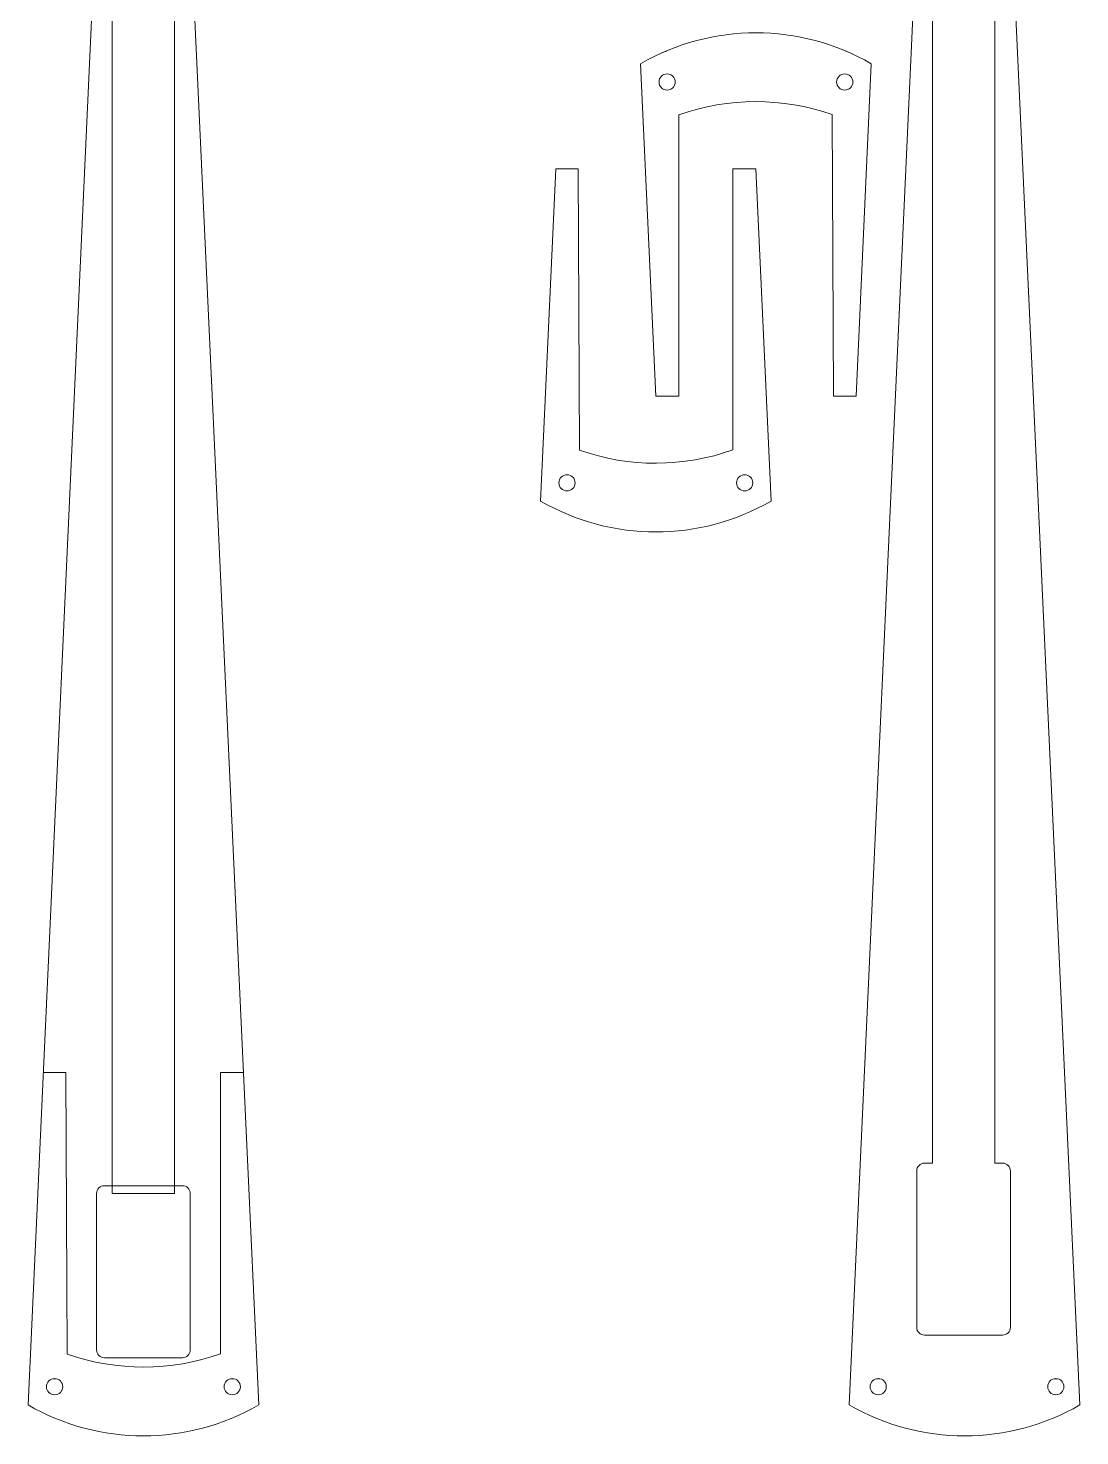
# Model space of a CAD drawing. Header units: centimetres. Extents: x 11 to 54, y -60 to 60.
# Drawn here: x 11.4 to 54.2, y -59.8 to -2.5 of the extents above; entities that cross this region are included whole.
import ezdxf

# ---------------------------------------------------------------- set-up
doc = ezdxf.new("R2010")
doc.units = ezdxf.units.CM
doc.header["$LTSCALE"] = 0.1
doc.layers.add('None', color=7, linetype='Continuous', lineweight=5)

msp = doc.modelspace()

# ---------------------------------------------------------------- linework, layer by layer
at = {"layer": 'None', "color": 7, "linetype": 'Continuous', "lineweight": 5}
for p, q in [((11.369, -58.522), (14.048, 0.087)), ((20.752, -58.522), (18.048, 0.087)), ((11.987, -45), (12.905, -45)), ((12.905, -45), (12.96, -56.452)), ((20.128, -45), (19.2, -45)), ((19.2, -45), (19.2, -56.439))]:
    msp.add_line(p, q, dxfattribs=at)
at = {"layer": 'None', "color": 7, "linetype": 'Continuous', "lineweight": 5, "flags": 128}
msp.add_lwpolyline([(14.791, 50.087), (17.331, 50.087), (17.331, -49.913), (14.791, -49.913)], close=True, dxfattribs=at)
msp.add_lwpolyline([(14.156, -49.917, -0.414214), (14.474, -49.6), (17.649, -49.6, -0.414214), (17.966, -49.917), (17.966, -56.283, -0.414214), (17.649, -56.6), (14.474, -56.6, -0.414214), (14.156, -56.283)], format="xyb", close=True, dxfattribs=at)
at = {"layer": 'None', "color": 7, "linetype": 'Continuous', "lineweight": 5}
for centre, start, end in [((16.061, -47.6), 250.6947, 289.5524), ((16.061, -50.4), 239.9885, 300.0115)]:
    msp.add_arc(centre, 9.38, start, end, dxfattribs=at)

# ---------------------------------------------------------------- wipeouts: each hides what was drawn before it
at = {"color": 255, "linetype": 'Continuous', "lineweight": 5}
for points in [[(51.343, -55.365), (51.341, -55.396), (51.336, -55.427), (51.329, -55.457), (51.318, -55.486), (51.305, -55.514), (51.289, -55.541), (51.27, -55.566), (51.25, -55.589), (51.226, -55.61), (51.201, -55.629), (51.175, -55.645), (51.147, -55.658), (51.117, -55.668), (51.087, -55.676), (51.056, -55.681), (51.025, -55.682), (47.85, -55.682), (47.788, -55.676), (47.729, -55.658), (47.674, -55.629), (47.626, -55.589), (47.586, -55.541), (47.557, -55.486), (47.539, -55.427), (47.533, -55.365), (47.533, -49), (47.534, -48.969), (47.539, -48.938), (47.546, -48.907), (47.557, -48.878), (47.57, -48.85), (47.586, -48.823), (47.605, -48.798), (47.626, -48.775), (47.649, -48.754), (47.674, -48.736), (47.7, -48.72), (47.729, -48.706), (47.758, -48.696), (47.788, -48.688), (47.819, -48.684), (47.85, -48.682), (48.168, -48.682), (48.168, 51.005), (50.708, 51.005), (50.708, -48.682), (51.025, -48.682), (51.056, -48.684), (51.087, -48.688), (51.117, -48.696), (51.147, -48.706), (51.175, -48.72), (51.201, -48.736), (51.226, -48.754), (51.25, -48.775), (51.27, -48.798), (51.289, -48.823), (51.305, -48.85), (51.318, -48.878), (51.329, -48.907), (51.336, -48.938), (51.341, -48.969), (51.343, -49)], [(41.607, -21.742), (41.338, -21.892), (41.065, -22.032), (40.788, -22.163), (40.531, -22.275), (40.531, -21.33), (40.546, -21.33), (40.563, -21.329), (40.579, -21.327), (40.595, -21.324), (40.61, -21.32), (40.626, -21.316), (40.641, -21.311), (40.657, -21.305), (40.671, -21.298), (40.686, -21.291), (40.7, -21.283), (40.714, -21.275), (40.727, -21.265), (40.74, -21.255), (40.752, -21.245), (40.764, -21.233), (40.775, -21.222), (40.785, -21.209), (40.795, -21.197), (40.805, -21.183), (40.813, -21.17), (40.821, -21.156), (40.829, -21.141), (40.835, -21.126), (40.841, -21.111), (40.846, -21.096), (40.851, -21.08), (40.854, -21.064), (40.857, -21.048), (40.859, -21.032), (40.86, -21.016), (40.86, -21), (40.86, -20.984), (40.859, -20.968), (40.857, -20.952), (40.854, -20.936), (40.851, -20.92), (40.846, -20.904), (40.841, -20.889), (40.835, -20.874), (40.829, -20.859), (40.821, -20.844), (40.813, -20.83), (40.805, -20.817), (40.795, -20.803), (40.785, -20.791), (40.775, -20.778), (40.764, -20.767), (40.752, -20.755), (40.74, -20.745), (40.727, -20.735), (40.714, -20.725), (40.7, -20.717), (40.686, -20.709), (40.671, -20.702), (40.657, -20.695), (40.641, -20.689), (40.626, -20.684), (40.61, -20.68), (40.595, -20.676), (40.579, -20.673), (40.563, -20.671), (40.546, -20.67), (40.531, -20.67), (40.531, -8.22), (40.983, -8.22)]]:
    msp.add_wipeout(points, dxfattribs=at).dxf.layer = 'None'

# ---------------------------------------------------------------- next in the draw order: linework, layer by layer
at = {"layer": 'None', "color": 7, "linetype": 'Continuous', "lineweight": 5, "flags": 128}
for points in [[(51.51, 1.014, 0.023182), (51.509, -0.839), (54.171, -58.522, -0.268056), (44.788, -58.522), (47.425, -0.83, 0.022959), (47.424, 1.005), (44.788, 58.085, -0.41598), (54.171, 58.085)], [(51.343, -55.365, -0.198912), (51.25, -55.589, -0.198912), (51.025, -55.682), (47.85, -55.682, -0.414214), (47.533, -55.365), (47.533, -49, -0.198912), (47.626, -48.775, -0.198912), (47.85, -48.682), (48.168, -48.682), (48.168, 51.005), (50.708, 51.005), (50.708, -48.682), (51.025, -48.682, -0.198912), (51.25, -48.775, -0.198912), (51.343, -49)]]:
    msp.add_lwpolyline(points, format="xyb", close=True, dxfattribs=at)

# ---------------------------------------------------------------- next in the draw order: wipeouts: each hides what was drawn before it
at = {"color": 255, "linetype": 'Continuous', "lineweight": 5}
for points in [[(40.531, -8.22), (40.531, -20.67), (40.514, -20.67), (40.498, -20.671), (40.482, -20.673), (40.466, -20.676), (40.45, -20.68), (40.434, -20.684), (40.419, -20.689), (40.404, -20.695), (40.389, -20.702), (40.375, -20.709), (40.36, -20.717), (40.347, -20.725), (40.334, -20.735), (40.321, -20.745), (40.308, -20.755), (40.297, -20.767), (40.286, -20.778), (40.275, -20.791), (40.265, -20.803), (40.256, -20.817), (40.247, -20.83), (40.239, -20.844), (40.232, -20.859), (40.225, -20.874), (40.219, -20.889), (40.214, -20.904), (40.21, -20.92), (40.206, -20.936), (40.204, -20.952), (40.202, -20.968), (40.2, -20.984), (40.2, -21), (40.2, -21.016), (40.202, -21.032), (40.204, -21.048), (40.206, -21.064), (40.21, -21.08), (40.214, -21.096), (40.219, -21.111), (40.225, -21.126), (40.232, -21.141), (40.239, -21.156), (40.247, -21.17), (40.256, -21.183), (40.265, -21.197), (40.275, -21.209), (40.286, -21.222), (40.297, -21.233), (40.308, -21.245), (40.321, -21.255), (40.334, -21.265), (40.347, -21.275), (40.36, -21.283), (40.375, -21.291), (40.389, -21.298), (40.404, -21.305), (40.419, -21.311), (40.434, -21.316), (40.45, -21.32), (40.466, -21.324), (40.482, -21.327), (40.498, -21.329), (40.514, -21.33), (40.531, -21.33), (40.531, -22.275), (40.506, -22.285), (40.22, -22.398), (39.931, -22.502), (39.639, -22.596), (39.344, -22.68), (39.046, -22.755), (38.746, -22.82), (38.444, -22.875), (38.14, -22.92), (37.835, -22.955), (37.529, -22.98), (37.222, -22.995), (36.915, -23), (36.608, -22.995), (36.301, -22.98), (35.995, -22.955), (35.69, -22.92), (35.387, -22.875), (35.085, -22.82), (34.784, -22.755), (34.487, -22.68), (34.191, -22.596), (33.899, -22.502), (33.61, -22.398), (33.324, -22.285), (33.301, -22.275), (33.301, -21.33), (33.316, -21.33), (33.333, -21.329), (33.349, -21.327), (33.365, -21.324), (33.38, -21.32), (33.396, -21.316), (33.411, -21.311), (33.427, -21.305), (33.441, -21.298), (33.456, -21.291), (33.47, -21.283), (33.484, -21.275), (33.497, -21.265), (33.51, -21.255), (33.522, -21.245), (33.534, -21.233), (33.545, -21.222), (33.555, -21.209), (33.565, -21.197), (33.575, -21.183), (33.583, -21.17), (33.591, -21.156), (33.599, -21.141), (33.605, -21.126), (33.611, -21.111), (33.616, -21.096), (33.621, -21.08), (33.624, -21.064), (33.627, -21.048), (33.629, -21.032), (33.63, -21.016), (33.63, -21), (33.63, -20.984), (33.629, -20.968), (33.627, -20.952), (33.624, -20.936), (33.621, -20.92), (33.616, -20.904), (33.611, -20.889), (33.605, -20.874), (33.599, -20.859), (33.591, -20.844), (33.583, -20.83), (33.575, -20.817), (33.565, -20.803), (33.555, -20.791), (33.545, -20.778), (33.534, -20.767), (33.522, -20.755), (33.51, -20.745), (33.497, -20.735), (33.484, -20.725), (33.47, -20.717), (33.456, -20.709), (33.441, -20.702), (33.427, -20.695), (33.411, -20.689), (33.396, -20.684), (33.38, -20.68), (33.365, -20.676), (33.349, -20.673), (33.333, -20.671), (33.316, -20.67), (33.301, -20.67), (33.301, -8.22), (33.759, -8.22), (33.814, -19.673), (34.003, -19.736), (34.192, -19.796), (34.383, -19.852), (34.575, -19.903), (34.768, -19.951), (34.962, -19.994), (35.157, -20.034), (35.352, -20.069), (35.549, -20.1), (35.746, -20.127), (35.943, -20.15), (36.141, -20.168), (36.339, -20.182), (36.538, -20.192), (36.737, -20.198), (36.935, -20.2), (37.134, -20.197), (37.333, -20.191), (37.531, -20.18), (37.73, -20.165), (37.927, -20.145), (38.125, -20.122), (38.322, -20.094), (38.518, -20.062), (38.713, -20.026), (38.908, -19.986), (39.102, -19.942), (39.295, -19.893), (39.486, -19.841), (39.677, -19.784), (39.866, -19.724), (40.054, -19.659), (40.054, -8.22)], [(12.732, -57.945), (12.714, -57.972), (12.694, -57.998), (12.672, -58.021), (12.647, -58.042), (12.62, -58.06), (12.592, -58.076), (12.562, -58.089), (12.531, -58.099), (12.5, -58.106), (12.467, -58.109), (12.435, -58.11), (12.403, -58.107), (12.371, -58.101), (12.34, -58.092), (12.31, -58.081), (12.281, -58.066), (12.254, -58.048), (12.228, -58.028), (12.205, -58.006), (12.184, -57.981), (12.165, -57.954), (12.15, -57.926), (12.137, -57.896), (12.127, -57.865), (12.12, -57.834), (12.116, -57.801), (12.116, -57.769), (12.119, -57.737), (12.124, -57.705), (12.133, -57.674), (12.145, -57.644), (12.16, -57.615), (12.177, -57.587), (12.198, -57.562), (12.22, -57.539), (12.245, -57.518), (12.272, -57.499), (12.3, -57.484), (12.33, -57.471), (12.36, -57.461), (12.392, -57.454), (12.424, -57.45), (12.457, -57.45), (12.489, -57.452), (12.521, -57.458), (12.552, -57.467), (12.582, -57.479), (12.611, -57.494), (12.638, -57.511), (12.664, -57.532), (12.687, -57.554), (12.708, -57.579), (12.726, -57.605), (12.742, -57.634), (12.755, -57.663), (12.765, -57.694), (12.772, -57.726), (12.775, -57.758), (12.776, -57.791), (12.773, -57.823), (12.767, -57.855), (12.759, -57.886), (12.747, -57.916)], [(19.983, -57.902), (19.969, -57.931), (19.953, -57.959), (19.934, -57.985), (19.913, -58.01), (19.889, -58.032), (19.863, -58.052), (19.836, -58.069), (19.807, -58.083), (19.777, -58.094), (19.745, -58.103), (19.713, -58.108), (19.681, -58.11), (19.648, -58.109), (19.616, -58.105), (19.585, -58.097), (19.554, -58.087), (19.525, -58.073), (19.497, -58.057), (19.47, -58.038), (19.446, -58.017), (19.424, -57.993), (19.404, -57.967), (19.387, -57.94), (19.373, -57.911), (19.361, -57.88), (19.353, -57.849), (19.348, -57.817), (19.346, -57.785), (19.347, -57.752), (19.351, -57.72), (19.358, -57.689), (19.369, -57.658), (19.382, -57.629), (19.399, -57.601), (19.417, -57.574), (19.439, -57.55), (19.463, -57.528), (19.488, -57.508), (19.516, -57.491), (19.545, -57.477), (19.575, -57.465), (19.607, -57.457), (19.639, -57.452), (19.671, -57.45), (19.703, -57.451), (19.735, -57.455), (19.767, -57.462), (19.798, -57.473), (19.827, -57.486), (19.855, -57.503), (19.881, -57.521), (19.906, -57.543), (19.928, -57.566), (19.948, -57.592), (19.965, -57.62), (19.979, -57.649), (19.99, -57.679), (19.999, -57.71), (20.004, -57.742), (20.006, -57.775), (20.005, -57.807), (20.001, -57.839), (19.993, -57.871)]]:
    msp.add_wipeout(points, dxfattribs=at).dxf.layer = 'None'

# ---------------------------------------------------------------- next in the draw order: linework, layer by layer
at = {"layer": 'None', "color": 7, "linetype": 'Continuous', "lineweight": 5, "flags": 128}
msp.add_lwpolyline([(40.2, -21, -1), (40.86, -21, -1)], format="xyb", close=True, dxfattribs=at)
at = {"layer": 'None', "color": 7, "linetype": 'Continuous', "lineweight": 5}
for centre in [(12.446, -57.78), (19.676, -57.78)]:
    msp.add_circle(centre, 0.33, dxfattribs=at)

# ---------------------------------------------------------------- next in the draw order: wipeouts: each hides what was drawn before it
at = {"color": 255, "linetype": 'Continuous', "lineweight": 5}
for points in [[(45.68, -3.945), (45.062, -17.467), (44.604, -17.467), (44.604, -5.017), (44.62, -5.017), (44.636, -5.016), (44.652, -5.014), (44.668, -5.011), (44.684, -5.008), (44.7, -5.004), (44.715, -4.998), (44.73, -4.993), (44.745, -4.986), (44.759, -4.979), (44.773, -4.971), (44.787, -4.962), (44.8, -4.953), (44.813, -4.943), (44.825, -4.932), (44.837, -4.921), (44.848, -4.909), (44.859, -4.897), (44.869, -4.884), (44.878, -4.871), (44.887, -4.857), (44.895, -4.843), (44.902, -4.829), (44.909, -4.814), (44.915, -4.799), (44.92, -4.783), (44.924, -4.768), (44.928, -4.752), (44.93, -4.736), (44.932, -4.72), (44.934, -4.704), (44.934, -4.688), (44.934, -4.671), (44.932, -4.655), (44.93, -4.639), (44.928, -4.623), (44.924, -4.607), (44.92, -4.592), (44.915, -4.576), (44.909, -4.561), (44.902, -4.546), (44.895, -4.532), (44.887, -4.518), (44.878, -4.504), (44.869, -4.491), (44.859, -4.478), (44.848, -4.466), (44.837, -4.454), (44.825, -4.443), (44.813, -4.432), (44.8, -4.422), (44.787, -4.413), (44.773, -4.404), (44.759, -4.396), (44.745, -4.389), (44.73, -4.382), (44.715, -4.377), (44.7, -4.372), (44.684, -4.367), (44.668, -4.364), (44.652, -4.361), (44.636, -4.359), (44.62, -4.358), (44.604, -4.358), (44.604, -3.413), (44.861, -3.524), (45.139, -3.656), (45.412, -3.796)], [(33.301, -8.22), (33.301, -20.67), (33.284, -20.67), (33.268, -20.671), (33.252, -20.673), (33.236, -20.676), (33.22, -20.68), (33.204, -20.684), (33.189, -20.689), (33.174, -20.695), (33.159, -20.702), (33.145, -20.709), (33.13, -20.717), (33.117, -20.725), (33.104, -20.735), (33.091, -20.745), (33.078, -20.755), (33.067, -20.767), (33.056, -20.778), (33.045, -20.791), (33.035, -20.803), (33.026, -20.817), (33.017, -20.83), (33.009, -20.844), (33.002, -20.859), (32.995, -20.874), (32.989, -20.889), (32.984, -20.904), (32.98, -20.92), (32.976, -20.936), (32.974, -20.952), (32.972, -20.968), (32.97, -20.984), (32.97, -21), (32.97, -21.016), (32.972, -21.032), (32.974, -21.048), (32.976, -21.064), (32.98, -21.08), (32.984, -21.096), (32.989, -21.111), (32.995, -21.126), (33.002, -21.141), (33.009, -21.156), (33.017, -21.17), (33.026, -21.183), (33.035, -21.197), (33.045, -21.209), (33.056, -21.222), (33.067, -21.233), (33.078, -21.245), (33.091, -21.255), (33.104, -21.265), (33.117, -21.275), (33.13, -21.283), (33.145, -21.291), (33.159, -21.298), (33.174, -21.305), (33.189, -21.311), (33.204, -21.316), (33.22, -21.32), (33.236, -21.324), (33.252, -21.327), (33.268, -21.329), (33.284, -21.33), (33.301, -21.33), (33.301, -22.275), (33.043, -22.163), (32.765, -22.032), (32.492, -21.892), (32.224, -21.742), (32.842, -8.22)], [(45.635, -57.78), (45.641, -57.715), (45.66, -57.653), (45.69, -57.596), (45.731, -57.546), (45.781, -57.505), (45.838, -57.475), (45.9, -57.456), (46.029, -57.456), (46.091, -57.475), (46.148, -57.505), (46.198, -57.546), (46.239, -57.596), (46.27, -57.653), (46.289, -57.715), (46.295, -57.78), (46.289, -57.844), (46.27, -57.906), (46.239, -57.963), (46.198, -58.013), (46.148, -58.054), (46.091, -58.085), (46.029, -58.104), (45.9, -58.104), (45.838, -58.085), (45.781, -58.054), (45.731, -58.013), (45.69, -57.963), (45.66, -57.906), (45.641, -57.844)], [(52.865, -57.78), (52.871, -57.715), (52.89, -57.653), (52.92, -57.596), (52.961, -57.546), (53.011, -57.505), (53.068, -57.475), (53.13, -57.456), (53.259, -57.456), (53.321, -57.475), (53.378, -57.505), (53.428, -57.546), (53.469, -57.596), (53.5, -57.653), (53.519, -57.715), (53.525, -57.78), (53.519, -57.844), (53.5, -57.906), (53.469, -57.963), (53.428, -58.013), (53.378, -58.054), (53.321, -58.085), (53.259, -58.104), (53.13, -58.104), (53.068, -58.085), (53.011, -58.054), (52.961, -58.013), (52.92, -57.963), (52.89, -57.906), (52.871, -57.844)]]:
    msp.add_wipeout(points, dxfattribs=at).dxf.layer = 'None'

# ---------------------------------------------------------------- next in the draw order: linework, layer by layer
at = {"layer": 'None', "color": 7, "linetype": 'Continuous', "lineweight": 5, "flags": 128}
for points in [[(41.607, -21.742), (40.983, -8.22), (40.054, -8.22), (40.054, -19.659, -0.171192), (33.814, -19.673), (33.759, -8.22), (32.842, -8.22), (32.224, -21.742, 0.268056), (41.607, -21.742)], [(32.97, -21, -1), (33.63, -21, -1)], [(45.635, -57.78, -1), (46.295, -57.78, -1)], [(52.865, -57.78, -1), (53.525, -57.78, -1)]]:
    msp.add_lwpolyline(points, format="xyb", close=True, dxfattribs=at)

# ---------------------------------------------------------------- next in the draw order: wipeouts: each hides what was drawn before it
at = {"color": 255, "linetype": 'Continuous', "lineweight": 5}
for points in [[(12.116, -57.78), (12.122, -57.715), (12.141, -57.653), (12.171, -57.596), (12.212, -57.546), (12.262, -57.505), (12.32, -57.475), (12.381, -57.456), (12.51, -57.456), (12.572, -57.475), (12.629, -57.505), (12.679, -57.546), (12.72, -57.596), (12.751, -57.653), (12.77, -57.715), (12.776, -57.78), (12.77, -57.844), (12.751, -57.906), (12.72, -57.963), (12.679, -58.013), (12.629, -58.054), (12.572, -58.085), (12.51, -58.104), (12.381, -58.104), (12.32, -58.085), (12.262, -58.054), (12.212, -58.013), (12.171, -57.963), (12.141, -57.906), (12.122, -57.844)], [(19.346, -57.78), (19.352, -57.715), (19.371, -57.653), (19.401, -57.596), (19.442, -57.546), (19.492, -57.505), (19.55, -57.475), (19.611, -57.456), (19.74, -57.456), (19.802, -57.475), (19.859, -57.505), (19.909, -57.546), (19.95, -57.596), (19.981, -57.653), (20, -57.715), (20.006, -57.78), (20, -57.844), (19.981, -57.906), (19.95, -57.963), (19.909, -58.013), (19.859, -58.054), (19.802, -58.085), (19.74, -58.104), (19.611, -58.104), (19.55, -58.085), (19.492, -58.054), (19.442, -58.013), (19.401, -57.963), (19.371, -57.906), (19.352, -57.844)]]:
    msp.add_wipeout(points, dxfattribs=at).dxf.layer = 'None'

# ---------------------------------------------------------------- next in the draw order: linework, layer by layer
at = {"layer": 'None', "color": 7, "linetype": 'Continuous', "lineweight": 5, "flags": 128}
for points in [[(12.116, -57.78, -1), (12.776, -57.78, -1)], [(19.346, -57.78, -1), (20.006, -57.78, -1)]]:
    msp.add_lwpolyline(points, format="xyb", close=True, dxfattribs=at)

# ---------------------------------------------------------------- next in the draw order: wipeouts: each hides what was drawn before it
at = {"color": 255, "linetype": 'Continuous', "lineweight": 5}
msp.add_wipeout([(44.604, -3.413), (44.604, -4.358), (44.588, -4.358), (44.571, -4.359), (44.555, -4.361), (44.539, -4.364), (44.523, -4.367), (44.508, -4.372), (44.492, -4.377), (44.477, -4.382), (44.463, -4.389), (44.448, -4.396), (44.434, -4.404), (44.42, -4.413), (44.407, -4.422), (44.394, -4.432), (44.382, -4.443), (44.37, -4.454), (44.359, -4.466), (44.348, -4.478), (44.339, -4.491), (44.329, -4.504), (44.321, -4.518), (44.313, -4.532), (44.305, -4.546), (44.299, -4.561), (44.293, -4.576), (44.288, -4.592), (44.283, -4.607), (44.28, -4.623), (44.277, -4.639), (44.275, -4.655), (44.274, -4.671), (44.274, -4.688), (44.274, -4.704), (44.275, -4.72), (44.277, -4.736), (44.28, -4.752), (44.283, -4.768), (44.288, -4.783), (44.293, -4.799), (44.299, -4.814), (44.305, -4.829), (44.313, -4.843), (44.321, -4.857), (44.329, -4.871), (44.339, -4.884), (44.348, -4.897), (44.359, -4.909), (44.37, -4.921), (44.382, -4.932), (44.394, -4.943), (44.407, -4.953), (44.42, -4.962), (44.434, -4.971), (44.448, -4.979), (44.463, -4.986), (44.477, -4.993), (44.492, -4.998), (44.508, -5.004), (44.523, -5.008), (44.539, -5.011), (44.555, -5.014), (44.571, -5.016), (44.588, -5.017), (44.604, -5.017), (44.604, -17.467), (44.145, -17.467), (44.09, -6.015), (43.901, -5.951), (43.712, -5.891), (43.521, -5.836), (43.329, -5.784), (43.136, -5.737), (42.942, -5.693), (42.747, -5.654), (42.552, -5.619), (42.355, -5.588), (42.158, -5.561), (41.961, -5.538), (41.763, -5.52), (41.565, -5.505), (41.366, -5.495), (41.167, -5.489), (40.968, -5.488), (40.77, -5.49), (40.571, -5.497), (40.373, -5.508), (40.174, -5.523), (39.977, -5.542), (39.779, -5.566), (39.582, -5.594), (39.386, -5.625), (39.191, -5.661), (38.996, -5.702), (38.802, -5.746), (38.609, -5.794), (38.418, -5.847), (38.227, -5.903), (38.038, -5.964), (37.85, -6.028), (37.85, -17.467), (37.374, -17.467), (37.374, -5.017), (37.39, -5.017), (37.406, -5.016), (37.422, -5.014), (37.438, -5.011), (37.454, -5.008), (37.47, -5.004), (37.485, -4.998), (37.5, -4.993), (37.515, -4.986), (37.529, -4.979), (37.543, -4.971), (37.557, -4.962), (37.57, -4.953), (37.583, -4.943), (37.595, -4.932), (37.607, -4.921), (37.618, -4.909), (37.629, -4.897), (37.639, -4.884), (37.648, -4.871), (37.657, -4.857), (37.665, -4.843), (37.672, -4.829), (37.679, -4.814), (37.685, -4.799), (37.69, -4.783), (37.694, -4.768), (37.698, -4.752), (37.7, -4.736), (37.702, -4.72), (37.704, -4.704), (37.704, -4.688), (37.704, -4.671), (37.702, -4.655), (37.7, -4.639), (37.698, -4.623), (37.694, -4.607), (37.69, -4.592), (37.685, -4.576), (37.679, -4.561), (37.672, -4.546), (37.665, -4.532), (37.657, -4.518), (37.648, -4.504), (37.639, -4.491), (37.629, -4.478), (37.618, -4.466), (37.607, -4.454), (37.595, -4.443), (37.583, -4.432), (37.57, -4.422), (37.557, -4.413), (37.543, -4.404), (37.529, -4.396), (37.515, -4.389), (37.5, -4.382), (37.485, -4.377), (37.47, -4.372), (37.454, -4.367), (37.438, -4.364), (37.422, -4.361), (37.406, -4.359), (37.39, -4.358), (37.374, -4.358), (37.374, -3.412), (37.398, -3.402), (37.683, -3.289), (37.973, -3.186), (38.265, -3.092), (38.56, -3.007), (38.858, -2.933), (39.158, -2.868), (39.46, -2.813), (39.764, -2.768), (40.069, -2.733), (40.375, -2.708), (40.682, -2.693), (40.989, -2.688), (41.296, -2.693), (41.602, -2.708), (41.908, -2.733), (42.213, -2.768), (42.517, -2.813), (42.819, -2.868), (43.119, -2.933), (43.417, -3.007), (43.713, -3.092), (44.005, -3.186), (44.294, -3.289), (44.58, -3.402)], dxfattribs=at).dxf.layer = 'None'

# ---------------------------------------------------------------- next in the draw order: linework, layer by layer
at = {"layer": 'None', "color": 7, "linetype": 'Continuous', "lineweight": 5, "flags": 128}
msp.add_lwpolyline([(44.934, -4.688, -1), (44.274, -4.688, -1)], format="xyb", close=True, dxfattribs=at)

# ---------------------------------------------------------------- next in the draw order: wipeouts: each hides what was drawn before it
at = {"color": 255, "linetype": 'Continuous', "lineweight": 5}
msp.add_wipeout([(37.374, -3.412), (37.374, -4.358), (37.358, -4.358), (37.341, -4.359), (37.325, -4.361), (37.309, -4.364), (37.293, -4.367), (37.278, -4.372), (37.262, -4.377), (37.247, -4.382), (37.233, -4.389), (37.218, -4.396), (37.204, -4.404), (37.19, -4.413), (37.177, -4.422), (37.164, -4.432), (37.152, -4.443), (37.14, -4.454), (37.129, -4.466), (37.118, -4.478), (37.109, -4.491), (37.099, -4.504), (37.091, -4.518), (37.083, -4.532), (37.075, -4.546), (37.069, -4.561), (37.063, -4.576), (37.058, -4.592), (37.053, -4.607), (37.05, -4.623), (37.047, -4.639), (37.045, -4.655), (37.044, -4.671), (37.044, -4.688), (37.044, -4.704), (37.045, -4.72), (37.047, -4.736), (37.05, -4.752), (37.053, -4.768), (37.058, -4.783), (37.063, -4.799), (37.069, -4.814), (37.075, -4.829), (37.083, -4.843), (37.091, -4.857), (37.099, -4.871), (37.109, -4.884), (37.118, -4.897), (37.129, -4.909), (37.14, -4.921), (37.152, -4.932), (37.164, -4.943), (37.177, -4.953), (37.19, -4.962), (37.204, -4.971), (37.218, -4.979), (37.233, -4.986), (37.247, -4.993), (37.262, -4.998), (37.278, -5.004), (37.293, -5.008), (37.309, -5.011), (37.325, -5.014), (37.341, -5.016), (37.358, -5.017), (37.374, -5.017), (37.374, -17.467), (36.921, -17.467), (36.297, -3.945), (36.566, -3.796), (36.839, -3.656), (37.116, -3.524)], dxfattribs=at).dxf.layer = 'None'

# ---------------------------------------------------------------- next in the draw order: linework, layer by layer
at = {"layer": 'None', "color": 7, "linetype": 'Continuous', "lineweight": 5, "flags": 128}
for points in [[(36.297, -3.945), (36.921, -17.467), (37.85, -17.467), (37.85, -6.028, -0.171192), (44.09, -6.015), (44.145, -17.467), (45.062, -17.467), (45.68, -3.945, 0.268056), (36.297, -3.945)], [(37.704, -4.688, -1), (37.044, -4.688, -1)]]:
    msp.add_lwpolyline(points, format="xyb", close=True, dxfattribs=at)

doc.saveas('drawing.dxf')
